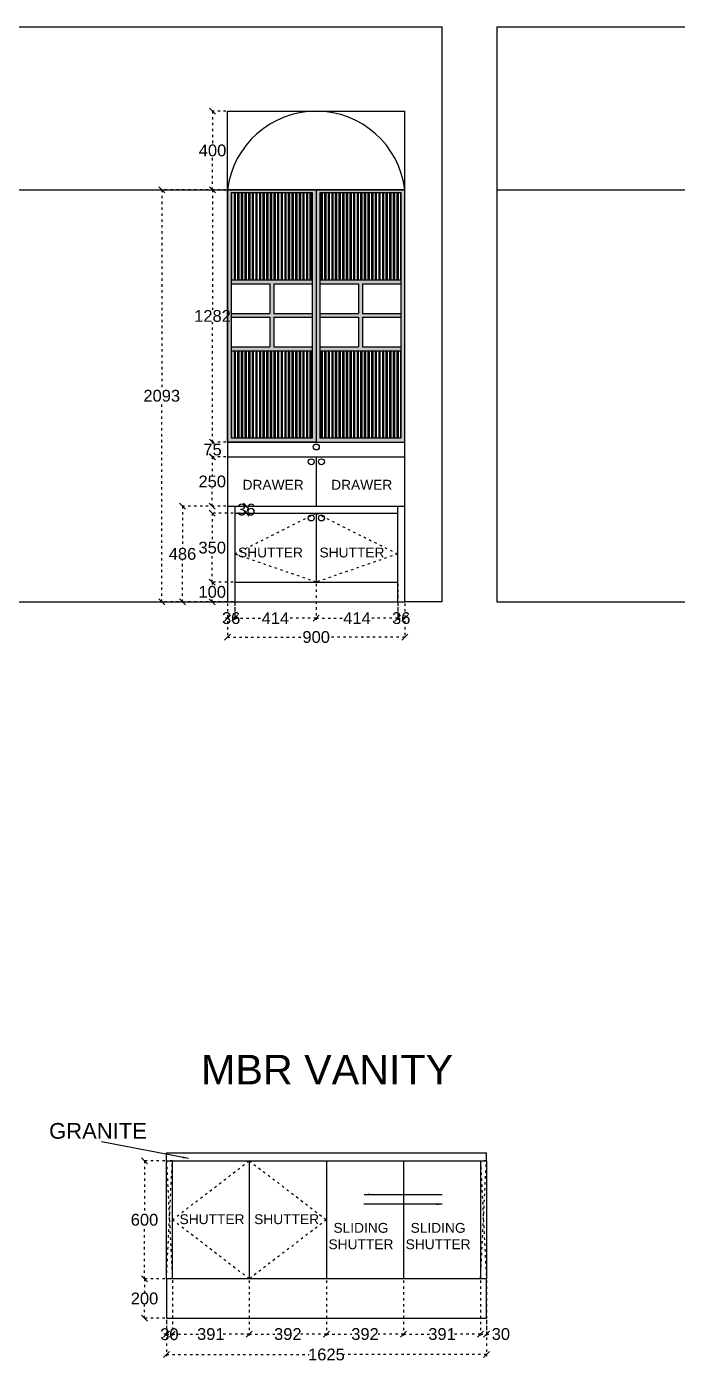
# Model space of a CAD drawing. Header units: millimetres. Extents: x 220712 to 1505573, y -354410 to 241923.
# Drawn here: x 240632 to 243936, y 82328 to 89114 of the extents above; entities that cross this region are included whole.
import ezdxf

# ---------------------------------------------------------------- set-up
doc = ezdxf.new("R2010")
doc.units = ezdxf.units.MM
doc.header["$MEASUREMENT"] = 0
doc.linetypes.add('ACAD_ISO03W100', pattern=[30, 12, -18])
doc.layers.add('Walls', color=253, linetype='Continuous')
doc.layers.add('Words', color=7, linetype='Continuous')
doc.styles.get("Standard").update_dxf_attribs({"font": 'arial.ttf'})
doc.dimstyles.get("Standard").update_dxf_attribs({"dimtxt": 60, "dimasz": 30, "dimexe": 7.75, "dimexo": 8.13, "dimgap": 0.63, "dimtad": 0, "dimtih": 1, "dimtoh": 1, "dimdec": 0, "dimzin": 0, "dimtxsty": 'Standard', "dimblk": 'OBLIQUE', "dimcen": 2.25, "dimclrd": 1, "dimclre": 1, "dimclrt": 1, "dimadec": 0, "dimazin": 0, "dimtfac": 1, "dimtdec": 0, "dimtofl": 0, "dimtmove": 0, "dimatfit": 3, "dimfxl": 1, "dimtolj": 1, "dimtzin": 0, "dimlwd": 30, "dimarcsym": 0})

# ---------------------------------------------------------------- blocks, each defined once
blk = doc.blocks.new('_Oblique')
at = {"color": 0, "linetype": 'ByBlock', "lineweight": -2}
blk.add_line((-0.5, -0.5), (0.5, 0.5), dxfattribs=at)
blk = doc.blocks.new('*D1766')
at = {"layer": 'Defpoints', "color": 0, "linetype": 'ACAD_ISO03W100', "transparency": 16777216}
for p in [(241423, 86677.9), (241652, 86677.9), (241652, 86191.9)]:
    blk.add_point(p, dxfattribs=at)
at = {"layer": 'Walls', "color": 1, "linetype": 'ACAD_ISO03W100', "lineweight": -2, "transparency": 16777216}
for p, q in [((241643.9, 86677.9), (241415.2, 86677.9)), ((241643.9, 86191.9), (241415.2, 86191.9))]:
    blk.add_line(p, q, dxfattribs=at)
at = {"layer": 'Walls', "color": 1, "linetype": 'ACAD_ISO03W100', "lineweight": 30, "transparency": 16777216}
for p, q in [((241423, 86677.9), (241423, 86466.1)), ((241423, 86191.9), (241423, 86403.6))]:
    blk.add_line(p, q, dxfattribs=at)
at = {"layer": 'Walls', "color": 1, "linetype": 'ACAD_ISO03W100', "lineweight": 30, "transparency": 16777216, "xscale": 30, "yscale": 30, "zscale": 30}
for p, rotation in [((241423, 86677.9), 90), ((241423, 86191.9), 270)]:
    blk.add_blockref('_Oblique', p, dxfattribs=dict(at, rotation=rotation))
at = {"layer": 'Walls', "color": 1, "linetype": 'ACAD_ISO03W100', "transparency": 16777216, "insert": (241423, 86434.9), "char_height": 60, "attachment_point": 5}
blk.add_mtext('\\A1;486', dxfattribs=at)
blk = doc.blocks.new('*D1767')
at = {"layer": 'Defpoints', "color": 0, "linetype": 'ACAD_ISO03W100', "transparency": 16777216}
for p in [(241574, 86291.9), (241688, 86291.9), (241688, 86191.9)]:
    blk.add_point(p, dxfattribs=at)
at = {"layer": 'Walls', "color": 1, "linetype": 'ACAD_ISO03W100', "lineweight": -2, "transparency": 16777216}
for p, q in [((241679.9, 86291.9), (241566.3, 86291.9)), ((241679.9, 86191.9), (241566.3, 86191.9))]:
    blk.add_line(p, q, dxfattribs=at)
at = {"layer": 'Walls', "color": 1, "linetype": 'ACAD_ISO03W100', "lineweight": 30, "transparency": 16777216}
for p, q in [((241574, 86291.9), (241574, 86273.1)), ((241574, 86191.9), (241574, 86210.6))]:
    blk.add_line(p, q, dxfattribs=at)
at = {"layer": 'Walls', "color": 1, "linetype": 'ACAD_ISO03W100', "lineweight": 30, "transparency": 16777216, "xscale": 30, "yscale": 30, "zscale": 30}
for p, rotation in [((241574, 86291.9), 90), ((241574, 86191.9), 270)]:
    blk.add_blockref('_Oblique', p, dxfattribs=dict(at, rotation=rotation))
at = {"layer": 'Walls', "color": 1, "linetype": 'ACAD_ISO03W100', "transparency": 16777216, "insert": (241574, 86241.9), "char_height": 60, "attachment_point": 5}
blk.add_mtext('\\A1;100', dxfattribs=at)
blk = doc.blocks.new('*D1768')
at = {"layer": 'Defpoints', "color": 0, "linetype": 'ACAD_ISO03W100', "transparency": 16777216}
for p in [(241574, 86641.9), (241688, 86641.9), (241688, 86291.9)]:
    blk.add_point(p, dxfattribs=at)
at = {"layer": 'Walls', "color": 1, "linetype": 'ACAD_ISO03W100', "lineweight": -2, "transparency": 16777216}
for p, q in [((241679.9, 86641.9), (241566.3, 86641.9)), ((241679.9, 86291.9), (241566.3, 86291.9))]:
    blk.add_line(p, q, dxfattribs=at)
at = {"layer": 'Walls', "color": 1, "linetype": 'ACAD_ISO03W100', "lineweight": 30, "transparency": 16777216}
for p, q in [((241574, 86641.9), (241574, 86498.2)), ((241574, 86291.9), (241574, 86435.6))]:
    blk.add_line(p, q, dxfattribs=at)
at = {"layer": 'Walls', "color": 1, "linetype": 'ACAD_ISO03W100', "lineweight": 30, "transparency": 16777216, "xscale": 30, "yscale": 30, "zscale": 30}
for p, rotation in [((241574, 86641.9), 90), ((241574, 86291.9), 270)]:
    blk.add_blockref('_Oblique', p, dxfattribs=dict(at, rotation=rotation))
at = {"layer": 'Walls', "color": 1, "linetype": 'ACAD_ISO03W100', "transparency": 16777216, "insert": (241574, 86466.9), "char_height": 60, "attachment_point": 5}
blk.add_mtext('\\A1;350', dxfattribs=at)
blk = doc.blocks.new('*D1769')
at = {"layer": 'Defpoints', "color": 0, "linetype": 'ACAD_ISO03W100', "transparency": 16777216}
for p in [(241688, 86677.9), (241747, 86677.9), (241688, 86641.9)]:
    blk.add_point(p, dxfattribs=at)
at = {"layer": 'Walls', "color": 1, "linetype": 'ACAD_ISO03W100', "lineweight": -2, "transparency": 16777216}
for p, q in [((241696.1, 86677.9), (241754.8, 86677.9)), ((241696.1, 86641.9), (241754.8, 86641.9))]:
    blk.add_line(p, q, dxfattribs=at)
at = {"layer": 'Walls', "color": 1, "linetype": 'ACAD_ISO03W100', "lineweight": 30, "transparency": 16777216}
blk.add_line((241747, 86641.9), (241747, 86677.9), dxfattribs=at)
at = {"layer": 'Walls', "color": 1, "linetype": 'ACAD_ISO03W100', "lineweight": 30, "transparency": 16777216, "xscale": 30, "yscale": 30, "zscale": 30}
for p, rotation in [((241747, 86677.9), 90), ((241747, 86641.9), 270)]:
    blk.add_blockref('_Oblique', p, dxfattribs=dict(at, rotation=rotation))
at = {"layer": 'Walls', "color": 1, "linetype": 'ACAD_ISO03W100', "transparency": 16777216, "insert": (241747, 86659.9), "char_height": 60, "attachment_point": 5}
blk.add_mtext('\\A1;36', dxfattribs=at)
blk = doc.blocks.new('*D1770')
at = {"layer": 'Defpoints', "color": 0, "linetype": 'ACAD_ISO03W100', "transparency": 16777216}
for p in [(241688, 86291.9), (242102, 86291.9), (242102, 86108.5)]:
    blk.add_point(p, dxfattribs=at)
at = {"layer": 'Walls', "color": 1, "linetype": 'ACAD_ISO03W100', "lineweight": -2, "transparency": 16777216}
for p, q in [((241688, 86283.7), (241688, 86100.8)), ((242102, 86283.7), (242102, 86100.8))]:
    blk.add_line(p, q, dxfattribs=at)
at = {"layer": 'Walls', "color": 1, "linetype": 'ACAD_ISO03W100', "lineweight": 30, "transparency": 16777216}
for p, q in [((241688, 86108.5), (241827, 86108.5)), ((242102, 86108.5), (241963, 86108.5))]:
    blk.add_line(p, q, dxfattribs=at)
at = {"layer": 'Walls', "color": 1, "linetype": 'ACAD_ISO03W100', "lineweight": 30, "transparency": 16777216, "xscale": 30, "yscale": 30, "zscale": 30, "rotation": 180}
blk.add_blockref('_Oblique', (241688, 86108.5), dxfattribs=at)
at = {"layer": 'Walls', "color": 1, "linetype": 'ACAD_ISO03W100', "lineweight": 30, "transparency": 16777216, "xscale": 30, "yscale": 30, "zscale": 30}
blk.add_blockref('_Oblique', (242102, 86108.5), dxfattribs=at)
at = {"layer": 'Walls', "color": 1, "linetype": 'ACAD_ISO03W100', "transparency": 16777216, "insert": (241895, 86108.5), "char_height": 60, "attachment_point": 5}
blk.add_mtext('\\A1;414', dxfattribs=at)
blk = doc.blocks.new('*D1771')
at = {"layer": 'Defpoints', "color": 0, "linetype": 'ACAD_ISO03W100', "transparency": 16777216}
for p in [(242102, 86291.9), (242516, 86291.9), (242516, 86108.5)]:
    blk.add_point(p, dxfattribs=at)
at = {"layer": 'Walls', "color": 1, "linetype": 'ACAD_ISO03W100', "lineweight": -2, "transparency": 16777216}
for p, q in [((242102, 86283.7), (242102, 86100.8)), ((242516, 86283.7), (242516, 86100.8))]:
    blk.add_line(p, q, dxfattribs=at)
at = {"layer": 'Walls', "color": 1, "linetype": 'ACAD_ISO03W100', "lineweight": 30, "transparency": 16777216}
for p, q in [((242102, 86108.5), (242241, 86108.5)), ((242516, 86108.5), (242377, 86108.5))]:
    blk.add_line(p, q, dxfattribs=at)
at = {"layer": 'Walls', "color": 1, "linetype": 'ACAD_ISO03W100', "lineweight": 30, "transparency": 16777216, "xscale": 30, "yscale": 30, "zscale": 30, "rotation": 180}
blk.add_blockref('_Oblique', (242102, 86108.5), dxfattribs=at)
at = {"layer": 'Walls', "color": 1, "linetype": 'ACAD_ISO03W100', "lineweight": 30, "transparency": 16777216, "xscale": 30, "yscale": 30, "zscale": 30}
blk.add_blockref('_Oblique', (242516, 86108.5), dxfattribs=at)
at = {"layer": 'Walls', "color": 1, "linetype": 'ACAD_ISO03W100', "transparency": 16777216, "insert": (242309, 86108.5), "char_height": 60, "attachment_point": 5}
blk.add_mtext('\\A1;414', dxfattribs=at)
blk = doc.blocks.new('*D1772')
at = {"layer": 'Defpoints', "color": 0, "linetype": 'ACAD_ISO03W100', "transparency": 16777216}
for p in [(242516, 86191.9), (242552, 86191.9), (242552, 86108.5)]:
    blk.add_point(p, dxfattribs=at)
at = {"layer": 'Walls', "color": 1, "linetype": 'ACAD_ISO03W100', "lineweight": -2, "transparency": 16777216}
for p, q in [((242516, 86183.7), (242516, 86100.8)), ((242552, 86183.7), (242552, 86100.8))]:
    blk.add_line(p, q, dxfattribs=at)
at = {"layer": 'Walls', "color": 1, "linetype": 'ACAD_ISO03W100', "lineweight": 30, "transparency": 16777216}
blk.add_line((242516, 86108.5), (242552, 86108.5), dxfattribs=at)
at = {"layer": 'Walls', "color": 1, "linetype": 'ACAD_ISO03W100', "lineweight": 30, "transparency": 16777216, "xscale": 30, "yscale": 30, "zscale": 30, "rotation": 180}
blk.add_blockref('_Oblique', (242516, 86108.5), dxfattribs=at)
at = {"layer": 'Walls', "color": 1, "linetype": 'ACAD_ISO03W100', "lineweight": 30, "transparency": 16777216, "xscale": 30, "yscale": 30, "zscale": 30}
blk.add_blockref('_Oblique', (242552, 86108.5), dxfattribs=at)
at = {"layer": 'Walls', "color": 1, "linetype": 'ACAD_ISO03W100', "transparency": 16777216, "insert": (242534, 86108.5), "char_height": 60, "attachment_point": 5}
blk.add_mtext('\\A1;36', dxfattribs=at)
blk = doc.blocks.new('*D1773')
at = {"layer": 'Defpoints', "color": 0, "linetype": 'ACAD_ISO03W100', "transparency": 16777216}
for p in [(241652, 86191.9), (241688, 86191.9), (241652, 86108.5)]:
    blk.add_point(p, dxfattribs=at)
at = {"layer": 'Walls', "color": 1, "linetype": 'ACAD_ISO03W100', "lineweight": -2, "transparency": 16777216}
for p, q in [((241652, 86183.7), (241652, 86100.8)), ((241688, 86183.7), (241688, 86100.8))]:
    blk.add_line(p, q, dxfattribs=at)
at = {"layer": 'Walls', "color": 1, "linetype": 'ACAD_ISO03W100', "lineweight": 30, "transparency": 16777216}
blk.add_line((241688, 86108.5), (241652, 86108.5), dxfattribs=at)
at = {"layer": 'Walls', "color": 1, "linetype": 'ACAD_ISO03W100', "lineweight": 30, "transparency": 16777216, "xscale": 30, "yscale": 30, "zscale": 30, "rotation": 180}
blk.add_blockref('_Oblique', (241652, 86108.5), dxfattribs=at)
at = {"layer": 'Walls', "color": 1, "linetype": 'ACAD_ISO03W100', "lineweight": 30, "transparency": 16777216, "xscale": 30, "yscale": 30, "zscale": 30}
blk.add_blockref('_Oblique', (241688, 86108.5), dxfattribs=at)
at = {"layer": 'Walls', "color": 1, "linetype": 'ACAD_ISO03W100', "transparency": 16777216, "insert": (241670, 86108.5), "char_height": 60, "attachment_point": 5}
blk.add_mtext('\\A1;36', dxfattribs=at)
blk = doc.blocks.new('*D1774')
at = {"layer": 'Defpoints', "color": 0, "linetype": 'ACAD_ISO03W100', "transparency": 16777216}
for p in [(241574, 86927.9), (241652, 86927.9), (241652, 86677.9)]:
    blk.add_point(p, dxfattribs=at)
at = {"layer": 'Walls', "color": 1, "linetype": 'ACAD_ISO03W100', "lineweight": -2, "transparency": 16777216}
for p, q in [((241643.9, 86927.9), (241566.3, 86927.9)), ((241643.9, 86677.9), (241566.3, 86677.9))]:
    blk.add_line(p, q, dxfattribs=at)
at = {"layer": 'Walls', "color": 1, "linetype": 'ACAD_ISO03W100', "lineweight": 30, "transparency": 16777216}
for p, q in [((241574, 86927.9), (241574, 86834.1)), ((241574, 86677.9), (241574, 86771.6))]:
    blk.add_line(p, q, dxfattribs=at)
at = {"layer": 'Walls', "color": 1, "linetype": 'ACAD_ISO03W100', "lineweight": 30, "transparency": 16777216, "xscale": 30, "yscale": 30, "zscale": 30}
for p, rotation in [((241574, 86927.9), 90), ((241574, 86677.9), 270)]:
    blk.add_blockref('_Oblique', p, dxfattribs=dict(at, rotation=rotation))
at = {"layer": 'Walls', "color": 1, "linetype": 'ACAD_ISO03W100', "transparency": 16777216, "insert": (241574, 86802.9), "char_height": 60, "attachment_point": 5}
blk.add_mtext('\\A1;250', dxfattribs=at)
blk = doc.blocks.new('*D1775')
at = {"layer": 'Defpoints', "color": 0, "linetype": 'ACAD_ISO03W100', "transparency": 16777216}
for p in [(241575.5, 87002.9), (241652, 87002.9), (241652, 86927.9)]:
    blk.add_point(p, dxfattribs=at)
at = {"layer": 'Walls', "color": 1, "linetype": 'ACAD_ISO03W100', "lineweight": -2, "transparency": 16777216}
for p, q in [((241643.9, 87002.9), (241567.8, 87002.9)), ((241643.9, 86927.9), (241567.8, 86927.9))]:
    blk.add_line(p, q, dxfattribs=at)
at = {"layer": 'Walls', "color": 1, "linetype": 'ACAD_ISO03W100', "lineweight": 30, "transparency": 16777216}
for p, q in [((241575.5, 87002.9), (241575.5, 86996.5)), ((241575.5, 86927.9), (241575.5, 86934.2))]:
    blk.add_line(p, q, dxfattribs=at)
at = {"layer": 'Walls', "color": 1, "linetype": 'ACAD_ISO03W100', "lineweight": 30, "transparency": 16777216, "xscale": 30, "yscale": 30, "zscale": 30}
for p, rotation in [((241575.5, 87002.9), 90), ((241575.5, 86927.9), 270)]:
    blk.add_blockref('_Oblique', p, dxfattribs=dict(at, rotation=rotation))
at = {"layer": 'Walls', "color": 1, "linetype": 'ACAD_ISO03W100', "transparency": 16777216, "insert": (241575.5, 86965.4), "char_height": 60, "attachment_point": 5}
blk.add_mtext('\\A1;75', dxfattribs=at)
blk = doc.blocks.new('*D1776')
at = {"layer": 'Defpoints', "color": 0, "linetype": 'ACAD_ISO03W100', "transparency": 16777216}
for p in [(241575.5, 88284.9), (241652, 88284.9), (241652, 87002.9)]:
    blk.add_point(p, dxfattribs=at)
at = {"layer": 'Walls', "color": 1, "linetype": 'ACAD_ISO03W100', "lineweight": -2, "transparency": 16777216}
for p, q in [((241643.9, 88284.9), (241567.8, 88284.9)), ((241643.9, 87002.9), (241567.8, 87002.9))]:
    blk.add_line(p, q, dxfattribs=at)
at = {"layer": 'Walls', "color": 1, "linetype": 'ACAD_ISO03W100', "lineweight": 30, "transparency": 16777216}
for p, q in [((241575.5, 88284.9), (241575.5, 87675.1)), ((241575.5, 87002.9), (241575.5, 87612.6))]:
    blk.add_line(p, q, dxfattribs=at)
at = {"layer": 'Walls', "color": 1, "linetype": 'ACAD_ISO03W100', "lineweight": 30, "transparency": 16777216, "xscale": 30, "yscale": 30, "zscale": 30}
for p, rotation in [((241575.5, 88284.9), 90), ((241575.5, 87002.9), 270)]:
    blk.add_blockref('_Oblique', p, dxfattribs=dict(at, rotation=rotation))
at = {"layer": 'Walls', "color": 1, "linetype": 'ACAD_ISO03W100', "transparency": 16777216, "insert": (241575.5, 87643.9), "char_height": 60, "attachment_point": 5}
blk.add_mtext('\\A1;1282', dxfattribs=at)
blk = doc.blocks.new('*D1777')
at = {"layer": 'Defpoints', "color": 0, "linetype": 'ACAD_ISO03W100', "transparency": 16777216}
for p in [(241575.5, 88684.9), (241652, 88684.9), (241652, 88284.9)]:
    blk.add_point(p, dxfattribs=at)
at = {"layer": 'Walls', "color": 1, "linetype": 'ACAD_ISO03W100', "lineweight": -2, "transparency": 16777216}
for p, q in [((241643.9, 88684.9), (241567.8, 88684.9)), ((241643.9, 88284.9), (241567.8, 88284.9))]:
    blk.add_line(p, q, dxfattribs=at)
at = {"layer": 'Walls', "color": 1, "linetype": 'ACAD_ISO03W100', "lineweight": 30, "transparency": 16777216}
for p, q in [((241575.5, 88684.9), (241575.5, 88516.1)), ((241575.5, 88284.9), (241575.5, 88453.6))]:
    blk.add_line(p, q, dxfattribs=at)
at = {"layer": 'Walls', "color": 1, "linetype": 'ACAD_ISO03W100', "lineweight": 30, "transparency": 16777216, "xscale": 30, "yscale": 30, "zscale": 30}
for p, rotation in [((241575.5, 88684.9), 90), ((241575.5, 88284.9), 270)]:
    blk.add_blockref('_Oblique', p, dxfattribs=dict(at, rotation=rotation))
at = {"layer": 'Walls', "color": 1, "linetype": 'ACAD_ISO03W100', "transparency": 16777216, "insert": (241575.5, 88484.9), "char_height": 60, "attachment_point": 5}
blk.add_mtext('\\A1;400', dxfattribs=at)
blk = doc.blocks.new('*D1778')
at = {"layer": 'Defpoints', "color": 0, "linetype": 'ACAD_ISO03W100', "transparency": 16777216}
for p in [(241652, 88284.9), (241317.5, 86191.9), (241652, 86191.9)]:
    blk.add_point(p, dxfattribs=at)
at = {"layer": 'Walls', "color": 1, "linetype": 'ACAD_ISO03W100', "lineweight": -2, "transparency": 16777216}
for p, q in [((241643.9, 88284.9), (241309.8, 88284.9)), ((241643.9, 86191.9), (241309.8, 86191.9))]:
    blk.add_line(p, q, dxfattribs=at)
at = {"layer": 'Walls', "color": 1, "linetype": 'ACAD_ISO03W100', "lineweight": 30, "transparency": 16777216}
for p, q in [((241317.5, 88284.9), (241317.5, 87269.7)), ((241317.5, 86191.9), (241317.5, 87207.1))]:
    blk.add_line(p, q, dxfattribs=at)
at = {"layer": 'Walls', "color": 1, "linetype": 'ACAD_ISO03W100', "lineweight": 30, "transparency": 16777216, "xscale": 30, "yscale": 30, "zscale": 30}
for p, rotation in [((241317.5, 88284.9), 90), ((241317.5, 86191.9), 270)]:
    blk.add_blockref('_Oblique', p, dxfattribs=dict(at, rotation=rotation))
at = {"layer": 'Walls', "color": 1, "linetype": 'ACAD_ISO03W100', "transparency": 16777216, "insert": (241317.5, 87238.4), "char_height": 60, "attachment_point": 5}
blk.add_mtext('\\A1;2093', dxfattribs=at)
blk = doc.blocks.new('*D1779')
at = {"layer": 'Defpoints', "color": 0, "linetype": 'ACAD_ISO03W100', "transparency": 16777216}
for p in [(241652, 86191.9), (242552, 86191.9), (242552, 86012.5)]:
    blk.add_point(p, dxfattribs=at)
at = {"layer": 'Walls', "color": 1, "linetype": 'ACAD_ISO03W100', "lineweight": -2, "transparency": 16777216}
for p, q in [((241652, 86183.7), (241652, 86004.8)), ((242552, 86183.7), (242552, 86004.8))]:
    blk.add_line(p, q, dxfattribs=at)
at = {"layer": 'Walls', "color": 1, "linetype": 'ACAD_ISO03W100', "lineweight": 30, "transparency": 16777216}
for p, q in [((241652, 86012.5), (242035.2, 86012.5)), ((242552, 86012.5), (242168.8, 86012.5))]:
    blk.add_line(p, q, dxfattribs=at)
at = {"layer": 'Walls', "color": 1, "linetype": 'ACAD_ISO03W100', "lineweight": 30, "transparency": 16777216, "xscale": 30, "yscale": 30, "zscale": 30, "rotation": 180}
blk.add_blockref('_Oblique', (241652, 86012.5), dxfattribs=at)
at = {"layer": 'Walls', "color": 1, "linetype": 'ACAD_ISO03W100', "lineweight": 30, "transparency": 16777216, "xscale": 30, "yscale": 30, "zscale": 30}
blk.add_blockref('_Oblique', (242552, 86012.5), dxfattribs=at)
at = {"layer": 'Walls', "color": 1, "linetype": 'ACAD_ISO03W100', "transparency": 16777216, "insert": (242102, 86012.5), "char_height": 60, "attachment_point": 5}
blk.add_mtext('\\A1;900', dxfattribs=at)
blk = doc.blocks.new('*D1792')
at = {"layer": 'Defpoints', "color": 0, "linetype": 'ACAD_ISO03W100', "transparency": 16777216}
for p in [(241230, 82751.5), (241341.5, 82751.5), (241341.5, 82551.5)]:
    blk.add_point(p, dxfattribs=at)
at = {"layer": 'Walls', "color": 1, "linetype": 'ACAD_ISO03W100', "lineweight": -2, "transparency": 16777216}
for p, q in [((241333.4, 82751.5), (241222.3, 82751.5)), ((241333.4, 82551.5), (241222.3, 82551.5))]:
    blk.add_line(p, q, dxfattribs=at)
at = {"layer": 'Walls', "color": 1, "linetype": 'ACAD_ISO03W100', "lineweight": 30, "transparency": 16777216}
for p, q in [((241230, 82751.5), (241230, 82682.8)), ((241230, 82551.5), (241230, 82620.2))]:
    blk.add_line(p, q, dxfattribs=at)
at = {"layer": 'Walls', "color": 1, "linetype": 'ACAD_ISO03W100', "lineweight": 30, "transparency": 16777216, "xscale": 30, "yscale": 30, "zscale": 30}
for p, rotation in [((241230, 82751.5), 90), ((241230, 82551.5), 270)]:
    blk.add_blockref('_Oblique', p, dxfattribs=dict(at, rotation=rotation))
at = {"layer": 'Walls', "color": 1, "linetype": 'ACAD_ISO03W100', "transparency": 16777216, "insert": (241230, 82651.5), "char_height": 60, "attachment_point": 5}
blk.add_mtext('\\A1;200', dxfattribs=at)
blk = doc.blocks.new('*D1793')
at = {"layer": 'Defpoints', "color": 0, "linetype": 'ACAD_ISO03W100', "transparency": 16777216}
for p in [(241230, 83351.5), (241341.5, 83351.5), (241341.5, 82751.5)]:
    blk.add_point(p, dxfattribs=at)
at = {"layer": 'Walls', "color": 1, "linetype": 'ACAD_ISO03W100', "lineweight": -2, "transparency": 16777216}
for p, q in [((241333.4, 83351.5), (241222.3, 83351.5)), ((241333.4, 82751.5), (241222.3, 82751.5))]:
    blk.add_line(p, q, dxfattribs=at)
at = {"layer": 'Walls', "color": 1, "linetype": 'ACAD_ISO03W100', "lineweight": 30, "transparency": 16777216}
for p, q in [((241230, 83351.5), (241230, 83082.8)), ((241230, 82751.5), (241230, 83020.2))]:
    blk.add_line(p, q, dxfattribs=at)
at = {"layer": 'Walls', "color": 1, "linetype": 'ACAD_ISO03W100', "lineweight": 30, "transparency": 16777216, "xscale": 30, "yscale": 30, "zscale": 30}
for p, rotation in [((241230, 83351.5), 90), ((241230, 82751.5), 270)]:
    blk.add_blockref('_Oblique', p, dxfattribs=dict(at, rotation=rotation))
at = {"layer": 'Walls', "color": 1, "linetype": 'ACAD_ISO03W100', "transparency": 16777216, "insert": (241230, 83051.5), "char_height": 60, "attachment_point": 5}
blk.add_mtext('\\A1;600', dxfattribs=at)
blk = doc.blocks.new('*D1794')
at = {"layer": 'Defpoints', "color": 0, "linetype": 'ACAD_ISO03W100', "transparency": 16777216}
for p in [(241341.5, 82751.5), (241371.4, 82753), (241371.4, 82470)]:
    blk.add_point(p, dxfattribs=at)
at = {"layer": 'Walls', "color": 1, "linetype": 'ACAD_ISO03W100', "lineweight": -2, "transparency": 16777216}
for p, q in [((241341.5, 82743.4), (241341.5, 82462.2)), ((241371.4, 82744.9), (241371.4, 82462.2))]:
    blk.add_line(p, q, dxfattribs=at)
at = {"layer": 'Walls', "color": 1, "linetype": 'ACAD_ISO03W100', "lineweight": 30, "transparency": 16777216}
blk.add_line((241341.5, 82470), (241371.4, 82470), dxfattribs=at)
at = {"layer": 'Walls', "color": 1, "linetype": 'ACAD_ISO03W100', "lineweight": 30, "transparency": 16777216, "xscale": 30, "yscale": 30, "zscale": 30, "rotation": 180}
blk.add_blockref('_Oblique', (241341.5, 82470), dxfattribs=at)
at = {"layer": 'Walls', "color": 1, "linetype": 'ACAD_ISO03W100', "lineweight": 30, "transparency": 16777216, "xscale": 30, "yscale": 30, "zscale": 30}
blk.add_blockref('_Oblique', (241371.4, 82470), dxfattribs=at)
at = {"layer": 'Walls', "color": 1, "linetype": 'ACAD_ISO03W100', "transparency": 16777216, "insert": (241356.5, 82470), "char_height": 60, "attachment_point": 5}
blk.add_mtext('\\A1;30', dxfattribs=at)
blk = doc.blocks.new('*D1795')
at = {"layer": 'Defpoints', "color": 0, "linetype": 'ACAD_ISO03W100', "transparency": 16777216}
for p in [(241371.5, 82751.5), (241762, 82751.5), (241762, 82470.8)]:
    blk.add_point(p, dxfattribs=at)
at = {"layer": 'Walls', "color": 1, "linetype": 'ACAD_ISO03W100', "lineweight": -2, "transparency": 16777216}
for p, q in [((241371.5, 82743.4), (241371.5, 82463)), ((241762, 82743.4), (241762, 82463))]:
    blk.add_line(p, q, dxfattribs=at)
at = {"layer": 'Walls', "color": 1, "linetype": 'ACAD_ISO03W100', "lineweight": 30, "transparency": 16777216}
for p, q in [((241371.5, 82470.8), (241505.6, 82470.8)), ((241762, 82470.8), (241627.9, 82470.8))]:
    blk.add_line(p, q, dxfattribs=at)
at = {"layer": 'Walls', "color": 1, "linetype": 'ACAD_ISO03W100', "lineweight": 30, "transparency": 16777216, "xscale": 30, "yscale": 30, "zscale": 30, "rotation": 180}
blk.add_blockref('_Oblique', (241371.5, 82470.8), dxfattribs=at)
at = {"layer": 'Walls', "color": 1, "linetype": 'ACAD_ISO03W100', "lineweight": 30, "transparency": 16777216, "xscale": 30, "yscale": 30, "zscale": 30}
blk.add_blockref('_Oblique', (241762, 82470.8), dxfattribs=at)
at = {"layer": 'Walls', "color": 1, "linetype": 'ACAD_ISO03W100', "transparency": 16777216, "insert": (241566.8, 82470.8), "char_height": 60, "attachment_point": 5}
blk.add_mtext('\\A1;391', dxfattribs=at)
blk = doc.blocks.new('*D1796')
at = {"layer": 'Defpoints', "color": 0, "linetype": 'ACAD_ISO03W100', "transparency": 16777216}
for p in [(241762, 82751.5), (242154, 82751.5), (241762, 82470.8)]:
    blk.add_point(p, dxfattribs=at)
at = {"layer": 'Walls', "color": 1, "linetype": 'ACAD_ISO03W100', "lineweight": -2, "transparency": 16777216}
for p, q in [((241762, 82743.4), (241762, 82463)), ((242154, 82743.4), (242154, 82463))]:
    blk.add_line(p, q, dxfattribs=at)
at = {"layer": 'Walls', "color": 1, "linetype": 'ACAD_ISO03W100', "lineweight": 30, "transparency": 16777216}
for p, q in [((241762, 82470.8), (241891.4, 82470.8)), ((242154, 82470.8), (242024.6, 82470.8))]:
    blk.add_line(p, q, dxfattribs=at)
at = {"layer": 'Walls', "color": 1, "linetype": 'ACAD_ISO03W100', "lineweight": 30, "transparency": 16777216, "xscale": 30, "yscale": 30, "zscale": 30, "rotation": 180}
blk.add_blockref('_Oblique', (241762, 82470.8), dxfattribs=at)
at = {"layer": 'Walls', "color": 1, "linetype": 'ACAD_ISO03W100', "lineweight": 30, "transparency": 16777216, "xscale": 30, "yscale": 30, "zscale": 30}
blk.add_blockref('_Oblique', (242154, 82470.8), dxfattribs=at)
at = {"layer": 'Walls', "color": 1, "linetype": 'ACAD_ISO03W100', "transparency": 16777216, "insert": (241958, 82470.8), "char_height": 60, "attachment_point": 5}
blk.add_mtext('\\A1;392', dxfattribs=at)
blk = doc.blocks.new('*D1797')
at = {"layer": 'Defpoints', "color": 0, "linetype": 'ACAD_ISO03W100', "transparency": 16777216}
for p in [(242154, 82751.5), (242546, 82751.5), (242546, 82470.8)]:
    blk.add_point(p, dxfattribs=at)
at = {"layer": 'Walls', "color": 1, "linetype": 'ACAD_ISO03W100', "lineweight": -2, "transparency": 16777216}
for p, q in [((242154, 82743.4), (242154, 82463)), ((242546, 82743.4), (242546, 82463))]:
    blk.add_line(p, q, dxfattribs=at)
at = {"layer": 'Walls', "color": 1, "linetype": 'ACAD_ISO03W100', "lineweight": 30, "transparency": 16777216}
for p, q in [((242154, 82470.8), (242283.4, 82470.8)), ((242546, 82470.8), (242416.6, 82470.8))]:
    blk.add_line(p, q, dxfattribs=at)
at = {"layer": 'Walls', "color": 1, "linetype": 'ACAD_ISO03W100', "lineweight": 30, "transparency": 16777216, "xscale": 30, "yscale": 30, "zscale": 30, "rotation": 180}
blk.add_blockref('_Oblique', (242154, 82470.8), dxfattribs=at)
at = {"layer": 'Walls', "color": 1, "linetype": 'ACAD_ISO03W100', "lineweight": 30, "transparency": 16777216, "xscale": 30, "yscale": 30, "zscale": 30}
blk.add_blockref('_Oblique', (242546, 82470.8), dxfattribs=at)
at = {"layer": 'Walls', "color": 1, "linetype": 'ACAD_ISO03W100', "transparency": 16777216, "insert": (242350, 82470.8), "char_height": 60, "attachment_point": 5}
blk.add_mtext('\\A1;392', dxfattribs=at)
blk = doc.blocks.new('*D1798')
at = {"layer": 'Defpoints', "color": 0, "linetype": 'ACAD_ISO03W100', "transparency": 16777216}
for p in [(242546, 82751.5), (242936.5, 82751.5), (242936.5, 82470.8)]:
    blk.add_point(p, dxfattribs=at)
at = {"layer": 'Walls', "color": 1, "linetype": 'ACAD_ISO03W100', "lineweight": -2, "transparency": 16777216}
for p, q in [((242546, 82743.4), (242546, 82463)), ((242936.5, 82743.4), (242936.5, 82463))]:
    blk.add_line(p, q, dxfattribs=at)
at = {"layer": 'Walls', "color": 1, "linetype": 'ACAD_ISO03W100', "lineweight": 30, "transparency": 16777216}
for p, q in [((242546, 82470.8), (242680.1, 82470.8)), ((242936.5, 82470.8), (242802.4, 82470.8))]:
    blk.add_line(p, q, dxfattribs=at)
at = {"layer": 'Walls', "color": 1, "linetype": 'ACAD_ISO03W100', "lineweight": 30, "transparency": 16777216, "xscale": 30, "yscale": 30, "zscale": 30, "rotation": 180}
blk.add_blockref('_Oblique', (242546, 82470.8), dxfattribs=at)
at = {"layer": 'Walls', "color": 1, "linetype": 'ACAD_ISO03W100', "lineweight": 30, "transparency": 16777216, "xscale": 30, "yscale": 30, "zscale": 30}
blk.add_blockref('_Oblique', (242936.5, 82470.8), dxfattribs=at)
at = {"layer": 'Walls', "color": 1, "linetype": 'ACAD_ISO03W100', "transparency": 16777216, "insert": (242741.2, 82470.8), "char_height": 60, "attachment_point": 5}
blk.add_mtext('\\A1;391', dxfattribs=at)
blk = doc.blocks.new('*D1799')
at = {"layer": 'Defpoints', "color": 0, "linetype": 'ACAD_ISO03W100', "transparency": 16777216}
for p in [(242936.5, 82751.5), (242966.5, 82751.5), (242966.5, 82470.8)]:
    blk.add_point(p, dxfattribs=at)
at = {"layer": 'Walls', "color": 1, "linetype": 'ACAD_ISO03W100', "lineweight": -2, "transparency": 16777216}
for p, q in [((242936.5, 82743.4), (242936.5, 82463)), ((242966.5, 82743.4), (242966.5, 82463))]:
    blk.add_line(p, q, dxfattribs=at)
at = {"layer": 'Walls', "color": 1, "linetype": 'ACAD_ISO03W100', "lineweight": 30, "transparency": 16777216}
for p, q in [((242936.5, 82470.8), (242966.5, 82470.8)), ((242966.5, 82470.8), (242996.5, 82470.8))]:
    blk.add_line(p, q, dxfattribs=at)
at = {"layer": 'Walls', "color": 1, "linetype": 'ACAD_ISO03W100', "lineweight": 30, "transparency": 16777216, "xscale": 30, "yscale": 30, "zscale": 30, "rotation": 180}
blk.add_blockref('_Oblique', (242936.5, 82470.8), dxfattribs=at)
at = {"layer": 'Walls', "color": 1, "linetype": 'ACAD_ISO03W100', "lineweight": 30, "transparency": 16777216, "xscale": 30, "yscale": 30, "zscale": 30}
blk.add_blockref('_Oblique', (242966.5, 82470.8), dxfattribs=at)
at = {"layer": 'Walls', "color": 1, "linetype": 'ACAD_ISO03W100', "transparency": 16777216, "insert": (243040, 82470.8), "char_height": 60, "attachment_point": 5}
blk.add_mtext('\\A1;30', dxfattribs=at)
blk = doc.blocks.new('*D1800')
at = {"layer": 'Defpoints', "color": 0, "linetype": 'ACAD_ISO03W100', "transparency": 16777216}
for p in [(241341.5, 82551.5), (242966.5, 82551.5), (242966.5, 82367)]:
    blk.add_point(p, dxfattribs=at)
at = {"layer": 'Walls', "color": 1, "linetype": 'ACAD_ISO03W100', "lineweight": -2, "transparency": 16777216}
for p, q in [((241341.5, 82543.4), (241341.5, 82359.2)), ((242966.5, 82543.4), (242966.5, 82359.2))]:
    blk.add_line(p, q, dxfattribs=at)
at = {"layer": 'Walls', "color": 1, "linetype": 'ACAD_ISO03W100', "lineweight": 30, "transparency": 16777216}
for p, q in [((241341.5, 82367), (242066.4, 82367)), ((242966.5, 82367), (242241.6, 82367))]:
    blk.add_line(p, q, dxfattribs=at)
at = {"layer": 'Walls', "color": 1, "linetype": 'ACAD_ISO03W100', "lineweight": 30, "transparency": 16777216, "xscale": 30, "yscale": 30, "zscale": 30, "rotation": 180}
blk.add_blockref('_Oblique', (241341.5, 82367), dxfattribs=at)
at = {"layer": 'Walls', "color": 1, "linetype": 'ACAD_ISO03W100', "lineweight": 30, "transparency": 16777216, "xscale": 30, "yscale": 30, "zscale": 30}
blk.add_blockref('_Oblique', (242966.5, 82367), dxfattribs=at)
at = {"layer": 'Walls', "color": 1, "linetype": 'ACAD_ISO03W100', "transparency": 16777216, "insert": (242154, 82367), "char_height": 60, "attachment_point": 5}
blk.add_mtext('\\A1;1625', dxfattribs=at)

msp = doc.modelspace()

# ---------------------------------------------------------------- hatches: boundary and pattern name
at = {"layer": 'Walls', "true_color": 0x000000}
h = msp.add_hatch(color=18, dxfattribs=at)
h.dxf.hatch_style = 1
h.paths.add_polyline_path([(242102, 88284.9), (241652, 88284.9), (241652, 87002.9), (242102, 87002.9)])
h.paths.add_polyline_path([(242082, 87022.9), (241672, 87022.9), (241672, 88271.9), (242082, 88271.9)], flags=16)
h.paths.add_polyline_path([(242552, 88284.9), (242102, 88284.9), (242102, 87002.9), (242552, 87002.9)])
h.paths.add_polyline_path([(242122, 88271.9), (242532, 88271.9), (242532, 87022.9), (242122, 87022.9)], flags=16)
h.paths.add_polyline_path([(242337, 87807.4), (242532, 87807.4), (242532, 87827.4), (242122, 87827.4), (242122, 87807.4), (242317, 87807.4), (242317, 87657.4), (242122, 87657.4), (242122, 87637.4), (242317, 87637.4), (242317, 87487.4), (242122, 87487.4), (242122, 87467.4), (242532, 87467.4), (242532, 87487.4), (242337, 87487.4), (242337, 87637.4), (242532, 87637.4), (242532, 87657.4), (242337, 87657.4)], flags=0)
h.paths.add_polyline_path([(241887, 87807.4), (242082, 87807.4), (242082, 87827.4), (241672, 87827.4), (241672, 87807.4), (241867, 87807.4), (241867, 87657.4), (241672, 87657.4), (241672, 87637.4), (241867, 87637.4), (241867, 87487.4), (241672, 87487.4), (241672, 87467.4), (242082, 87467.4), (242082, 87487.4), (241887, 87487.4), (241887, 87637.4), (242082, 87637.4), (242082, 87657.4), (241887, 87657.4)], flags=0)
at = {"layer": 'Walls', "true_color": 0xadddf7}
h = msp.add_hatch(dxfattribs=at)
h.set_pattern_fill('ANSI32', color=141, scale=49, angle=45)
h.paths.add_polyline_path([(242532, 88271.9), (242122, 88271.9), (242122, 87827.4), (242532, 87827.4)])
h.paths.add_polyline_path([(242082, 88271.9), (241672, 88271.9), (241672, 87827.4), (242082, 87827.4)])
h.paths.add_polyline_path([(242082, 87467.4), (241672, 87467.4), (241672, 87022.9), (242082, 87022.9)])
h.paths.add_polyline_path([(242532, 87467.4), (242122, 87467.4), (242122, 87022.9), (242532, 87022.9)])
at = {"layer": 'Walls', "true_color": 0x000000}
h = msp.add_hatch(color=18, dxfattribs=at)
h.dxf.hatch_style = 1
h.paths.add_polyline_path([(242337, 87807.4), (242532, 87807.4), (242532, 87827.4), (242122, 87827.4), (242122, 87807.4), (242317, 87807.4), (242317, 87657.4), (242122, 87657.4), (242122, 87637.4), (242317, 87637.4), (242317, 87487.4), (242122, 87487.4), (242122, 87467.4), (242532, 87467.4), (242532, 87487.4), (242337, 87487.4), (242337, 87637.4), (242532, 87637.4), (242532, 87657.4), (242337, 87657.4)])
h.paths.add_polyline_path([(242082, 87827.4), (241672, 87827.4), (241672, 87807.4), (241867, 87807.4), (241867, 87657.4), (241672, 87657.4), (241672, 87637.4), (241867, 87637.4), (241867, 87487.4), (241672, 87487.4), (241672, 87467.4), (242082, 87467.4), (242082, 87487.4), (241887, 87487.4), (241887, 87637.4), (242082, 87637.4), (242082, 87657.4), (241887, 87657.4), (241887, 87807.4), (242082, 87807.4)])

# ---------------------------------------------------------------- linework, layer by layer
at = {"layer": 'Walls', "color": 18, "true_color": 0x000000}
for p, q in [((240027, 89113.9), (242742, 89113.9)), ((242742, 86191.9), (242742, 89113.9)), ((243019.5, 89113.9), (243019.5, 86191.9)), ((243019.5, 89113.9), (245734.5, 89113.9)), ((240027, 88284.9), (242552, 88284.9)), ((243019.5, 88284.9), (245544.5, 88284.9)), ((240027, 86191.9), (242552, 86191.9)), ((242742, 86191.9), (242552, 86191.9)), ((243019.5, 86191.9), (245544.5, 86191.9)), ((241341.5, 83391.5), (242966.5, 83391.5)), ((241341.5, 83351.5), (241341.5, 83391.5)), ((242966.5, 83351.5), (242966.5, 83391.5)), ((241341.5, 82751.5), (241341.5, 82551.5)), ((242966.5, 82551.5), (242966.5, 82751.5)), ((241341.5, 82551.5), (242966.5, 82551.5))]:
    msp.add_line(p, q, dxfattribs=at)
at = {"layer": 'Walls', "color": 159, "true_color": 0x22346e}
for p, q in [((241652, 88291.9), (241652, 88684.9)), ((241652, 88684.9), (242552, 88684.9)), ((242552, 88284.9), (242552, 88684.9)), ((241652, 88291.9), (241652, 86191.9)), ((242552, 86191.9), (242552, 88291.9)), ((242552, 88284.9), (241652, 88284.9)), ((242102, 88284.9), (242102, 87002.9)), ((241672, 87827.4), (242082, 87827.4)), ((242122, 87827.4), (242532, 87827.4)), ((241672, 87807.4), (241867, 87807.4)), ((241867, 87807.4), (241867, 87657.4)), ((241887, 87807.4), (241887, 87657.4)), ((241887, 87807.4), (242082, 87807.4)), ((242122, 87807.4), (242317, 87807.4)), ((242317, 87807.4), (242317, 87657.4)), ((242337, 87807.4), (242532, 87807.4)), ((242337, 87807.4), (242337, 87657.4)), ((241672, 87657.4), (241867, 87657.4)), ((241672, 87637.4), (241867, 87637.4)), ((241867, 87637.4), (241867, 87487.4)), ((241887, 87657.4), (242082, 87657.4)), ((241887, 87637.4), (242082, 87637.4)), ((241887, 87637.4), (241887, 87487.4)), ((242122, 87657.4), (242317, 87657.4)), ((242122, 87637.4), (242317, 87637.4)), ((242317, 87637.4), (242317, 87487.4)), ((242337, 87657.4), (242532, 87657.4)), ((242337, 87637.4), (242532, 87637.4)), ((242337, 87637.4), (242337, 87487.4)), ((241672, 87487.4), (241867, 87487.4)), ((241887, 87487.4), (242082, 87487.4)), ((242122, 87487.4), (242317, 87487.4)), ((242337, 87487.4), (242532, 87487.4)), ((241672, 87467.4), (242082, 87467.4)), ((242122, 87467.4), (242532, 87467.4)), ((241652, 87002.9), (242552, 87002.9)), ((241652, 86927.9), (242552, 86927.9)), ((242102, 86927.9), (242102, 86677.9)), ((241652, 86677.9), (242552, 86677.9)), ((241688, 86677.9), (241688, 86191.9)), ((242516, 86191.9), (242516, 86677.9)), ((241688, 86641.9), (242516, 86641.9)), ((242102, 86641.9), (242102, 86291.9)), ((241688, 86291.9), (242516, 86291.9)), ((241652, 86191.9), (242552, 86191.9)), ((241341.5, 83351.5), (242966.5, 83351.5)), ((241341.5, 82751.5), (241341.5, 83351.5)), ((241371.5, 82751.5), (241371.5, 83351.5)), ((241762, 83351.5), (241762, 82751.5)), ((242154, 83351.5), (242154, 82751.5)), ((242546, 83351.5), (242546, 82751.5)), ((242936.5, 83351.5), (242936.5, 82751.5)), ((242966.5, 83351.5), (242966.5, 82751.5)), ((242966.5, 82751.5), (241341.5, 82751.5))]:
    msp.add_line(p, q, dxfattribs=at)
for points in [[(241652, 88284.9), (242102, 88284.9), (242102, 87002.9), (241652, 87002.9)], [(241672, 88271.9), (242082, 88271.9), (242082, 87022.9), (241672, 87022.9)], [(242122, 88271.9), (242532, 88271.9), (242532, 87022.9), (242122, 87022.9)], [(242122, 88271.9), (242532, 88271.9), (242532, 87022.9), (242122, 87022.9)]]:
    msp.add_lwpolyline(points, close=True, dxfattribs=at)
at = {"layer": 'Walls', "color": 9, "linetype": 'ACAD_ISO03W100', "true_color": 0xc7c8ca}
for points in [[(242102, 86641.9), (242516, 86434.9), (242102, 86291.9), (241688, 86434.9), (242102, 86641.9)], [(241762, 83351.5), (242154, 83051.5), (241762, 82751.5), (241371.5, 83051.5), (241762, 83351.5)]]:
    msp.add_lwpolyline(points, dxfattribs=at)
at = {"layer": 'Walls', "color": 240, "linetype": 'ACAD_ISO03W100', "true_color": 0xed1f24}
for points in [[(241341.5, 82751.5), (241371.5, 83351.5), (241341.5, 83351.5), (241371.5, 82751.5)], [(242936.5, 82751.5), (242966.5, 83351.5), (242936.5, 83351.5), (242966.5, 82751.5)]]:
    msp.add_lwpolyline(points, dxfattribs=at)
at = {"layer": 'Walls', "color": 159, "true_color": 0x22346e}
for centre in [(242102.5, 86978.5), (242077, 86903.5), (242128.5, 86903.5), (242077, 86617.5), (242128.5, 86617.5)]:
    msp.add_circle(centre, 15, dxfattribs=at)
msp.add_arc((242102, 88231.7), 453.1, 6.73292, 173.26708, dxfattribs=at)

# ---------------------------------------------------------------- texts
at = {"color": 7, "char_height": 50, "attachment_point": 1}
for s, insert in [('\\pxqc;DRAWER', (241652, 86811.5)), ('\\pxqc;DRAWER', (242102, 86811.5)), ('\\pxqc;SHUTTER', (241638.5, 86467.2)), ('\\pxqc;SHUTTER', (242052.5, 86467.2)), ('\\pxqc;SHUTTER', (241341.5, 83079.7)), ('\\pxqc;SHUTTER', (241720.5, 83079.7)), ('\\pxqc;SLIDING \\PSHUTTER', (242098, 83035.7)), ('\\pxqc;SLIDING \\PSHUTTER', (242490, 83035.7))]:
    msp.add_mtext_dynamic_manual_height_columns(s, width=462.73, gutter_width=1213, heights=[0], dxfattribs=dict(at, insert=insert))
at = {"layer": 'Walls', "color": 5, "insert": (240917, 83889.7), "char_height": 150, "attachment_point": 1}
msp.add_mtext_dynamic_manual_height_columns('\\pxqc;{\\C240;\\c2367469;MBR VANITY}', width=2480.873, gutter_width=472.4, heights=[368.1], dxfattribs=at)
at = {"layer": 'Words', "color": 0, "insert": (240745.5, 83543.5), "char_height": 80, "attachment_point": 1}
msp.add_mtext_dynamic_manual_height_columns('GRANITE', width=662.048, gutter_width=866.4, heights=[440.1], dxfattribs=at)

# ---------------------------------------------------------------- dimensions: what is measured, and where the dimension line sits
at = {"layer": 'Walls', "color": 240, "linetype": 'ACAD_ISO03W100', "true_color": 0xed1f24}
for base, p1, p2, picture, middle in [((241575.5, 88684.9), (241652, 88284.9), (241652, 88684.9), '*D1777', (241575.5, 88484.9)), ((241317.5, 86191.9), (241652, 88284.9), (241652, 86191.9), '*D1778', (241317.5, 87238.4)), ((241575.5, 88284.9), (241652, 87002.9), (241652, 88284.9), '*D1776', (241575.5, 87643.9)), ((241575.5, 87002.9), (241652, 86927.9), (241652, 87002.9), '*D1775', (241575.5, 86965.4)), ((241574, 86927.9), (241652, 86677.9), (241652, 86927.9), '*D1774', (241574, 86802.9)), ((241574, 86641.9), (241688, 86291.9), (241688, 86641.9), '*D1768', (241574, 86466.9)), ((241574, 86291.9), (241688, 86191.9), (241688, 86291.9), '*D1767', (241574, 86241.9)), ((241230, 83351.5), (241341.5, 82751.5), (241341.5, 83351.5), '*D1793', (241230, 83051.5)), ((241230, 82751.5), (241341.5, 82551.5), (241341.5, 82751.5), '*D1792', (241230, 82651.5))]:
    dim = msp.add_linear_dim(base=base, p1=p1, p2=p2, angle=90, dimstyle='Standard', dxfattribs=at)
    dim.commit()
    dim.dimension.update_dxf_attribs({"geometry": picture, "text_midpoint": middle})
for base, p1, p2, picture, middle in [((241423, 86677.9), (241652, 86191.9), (241652, 86677.9), '*D1766', (241423, 86434.9)), ((241747, 86677.9), (241688, 86641.9), (241688, 86677.9), '*D1769', (241747, 86659.9))]:
    dim = msp.add_linear_dim(base=base, p1=p1, p2=p2, angle=90, dimstyle='Standard', dxfattribs=at)
    dim.commit()
    dim.dimension.update_dxf_attribs({"geometry": picture, "text_midpoint": middle, "dimtype": 160})
for base, p1, p2, picture, middle in [((242102, 86108.5), (241688, 86291.9), (242102, 86291.9), '*D1770', (241895, 86108.5)), ((242516, 86108.5), (242102, 86291.9), (242516, 86291.9), '*D1771', (242309, 86108.5)), ((242552, 86012.5), (241652, 86191.9), (242552, 86191.9), '*D1779', (242102, 86012.5)), ((241762, 82470.7874065), (241371.5, 82751.5), (241762, 82751.5), '*D1795', (241566.75, 82470.7874065)), ((241762, 82470.8), (242154, 82751.5), (241762, 82751.5), '*D1796', (241958, 82470.8)), ((242546, 82470.8), (242154, 82751.5), (242546, 82751.5), '*D1797', (242350, 82470.8)), ((242936.5, 82470.7874065), (242546, 82751.5), (242936.5, 82751.5), '*D1798', (242741.25, 82470.7874065)), ((242966.5, 82470.8), (242936.5, 82751.5), (242966.5, 82751.5), '*D1799', (243040, 82470.8)), ((242966.5, 82367), (241341.5, 82551.5), (242966.5, 82551.5), '*D1800', (242154, 82367))]:
    dim = msp.add_linear_dim(base=base, p1=p1, p2=p2, dimstyle='Standard', dxfattribs=at)
    dim.commit()
    dim.dimension.update_dxf_attribs({"geometry": picture, "text_midpoint": middle})
for base, p1, p2, picture, middle in [((241652, 86108.5), (241688, 86191.9), (241652, 86191.9), '*D1773', (241670, 86108.5)), ((242552, 86108.5), (242516, 86191.9), (242552, 86191.9), '*D1772', (242534, 86108.5)), ((241371.4, 82470), (241341.5, 82751.5), (241371.4, 82753), '*D1794', (241356.5, 82470))]:
    dim = msp.add_linear_dim(base=base, p1=p1, p2=p2, dimstyle='Standard', dxfattribs=at)
    dim.commit()
    dim.dimension.update_dxf_attribs({"geometry": picture, "text_midpoint": middle, "dimtype": 160})

# ---------------------------------------------------------------- leaders
at = {"layer": 'Walls', "color": 252, "linetype": 'ByBlock', "true_color": 0x939598}
for points in [[(241454, 83363), (241011.9, 83448)], [(242742, 83130.7), (242344.5, 83131.3)], [(242346, 83180.5), (242742.5, 83181)]]:
    msp.add_leader(points, dimstyle='Standard', override={"dimgap": 0.63, "dimtad": 0}, dxfattribs=at)

doc.saveas('drawing.dxf')
